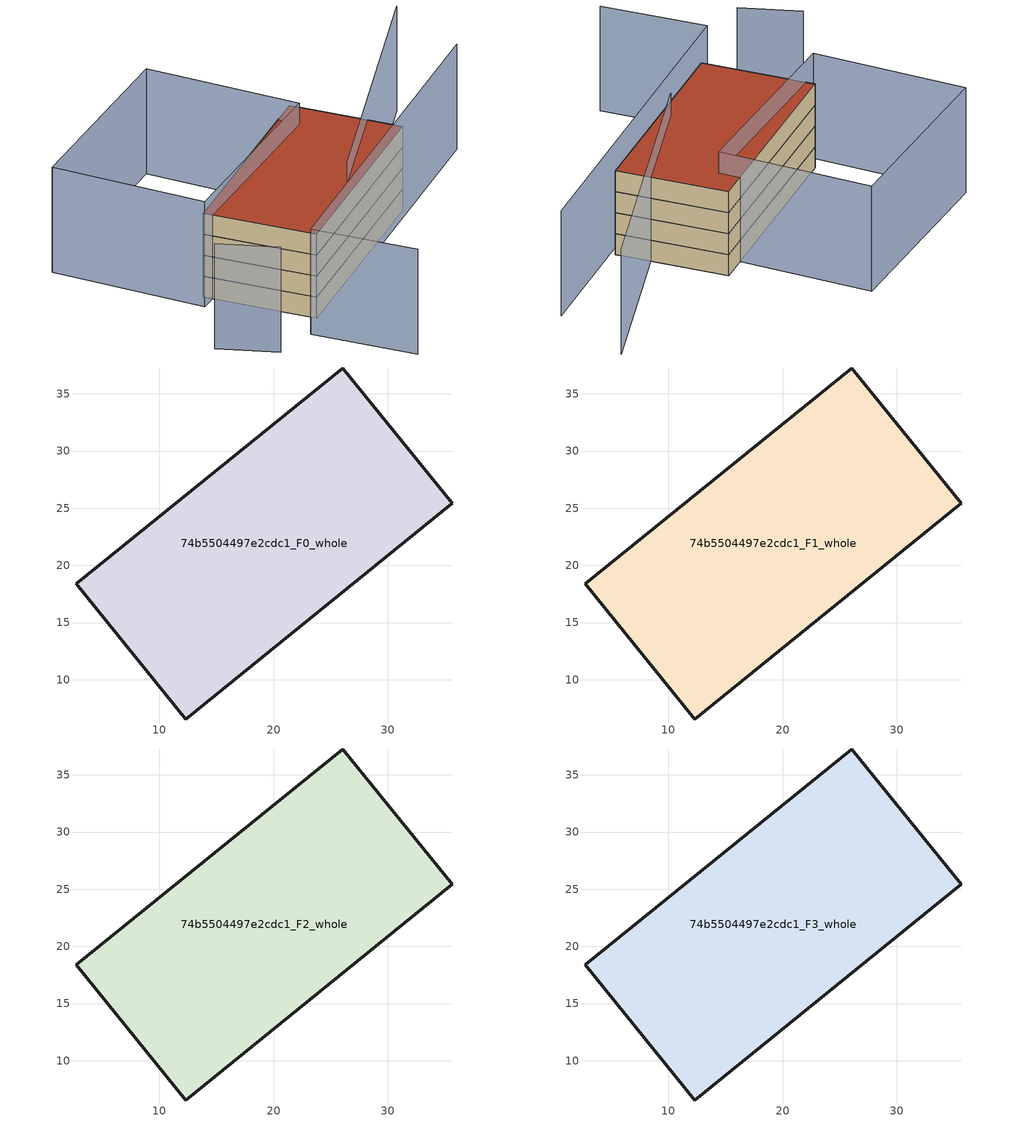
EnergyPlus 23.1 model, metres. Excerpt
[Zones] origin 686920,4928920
74b5504497e2cdc1_F0_whole
 floor ground (EU_floor_Construction): 35.61,25.44 26.03,37.26 2.74,18.39 12.33,6.57 z0
 wall outside (EU_wall_Construction): 2.74,18.39 26.03,37.26 35.61,25.44 12.33,6.57 2.74,18.39 z0:3
74b5504497e2cdc1_F1_whole
 floor to 74b5504497e2cdc1_F0_whole (EU_floor_Construction): 35.61,25.44 26.03,37.26 2.74,18.39 12.33,6.57 z3
 wall outside (EU_wall_Construction): 2.74,18.39 26.03,37.26 35.61,25.44 12.33,6.57 2.74,18.39 z3:6
74b5504497e2cdc1_F2_whole
 floor to 74b5504497e2cdc1_F1_whole (EU_floor_Construction): 35.61,25.44 26.03,37.26 2.74,18.39 12.33,6.57 z6
 wall outside (EU_wall_Construction): 2.74,18.39 26.03,37.26 35.61,25.44 12.33,6.57 2.74,18.39 z6:9
74b5504497e2cdc1_F3_whole
 floor to 74b5504497e2cdc1_F2_whole (EU_floor_Construction): 35.61,25.44 26.03,37.26 2.74,18.39 12.33,6.57 z9
 wall outside (EU_wall_Construction): 2.74,18.39 26.03,37.26 35.61,25.44 12.33,6.57 2.74,18.39 z9:12
 roof outside (EU_roof_Construction): 26.03,37.26 35.61,25.44 12.33,6.57 2.74,18.39 z12
shading: -2.61,6.05 4.07,1.2 / 18.76,-7.72 9.69,3.4 / 9.69,3.4 49.33,35.76 / 47.74,48.07 22.29,16.27 / 1.76,16.17 -10.42,33.36 / -10.42,33.36 12.43,49.57 / 12.43,49.57 24.62,32.37 / 24.62,32.37 1.76,16.17 z0:15
[Building]
EU S2 Campaign: North Axis=0; Terrain=City; Solar Distribution=FullExterior
[Site:Location]
Bologna: Latitude=44.5; Longitude=11.25; Time Zone=1; Elevation=37
[SizingPeriod:WeatherFileDays]
AnnualSizingPeriod: Begin Month=1; Begin Day of Month=1; End Month=12; End Day of Month=31; Day of Week for Start Day=Monday; Use Weather File Daylight Saving Period=No; Use Weather File Rain and Snow Indicators=No
[MATERIAL]
EU_InternalMass_Material: Roughness=MediumRough; Thickness=0.1; Conductivity=1; Density=1800; Specific Heat=900; Thermal Absorptance=0.9; Solar Absorptance=0.7; Visible Absorptance=0.7
[MATERIAL:NOMASS] Roughness=MediumRough; Thermal Absorptance=0.9; Solar Absorptance=0.7; Visible Absorptance=0.7
Name | Thermal Resistance
EU_wall_NoMass | 0.937881
EU_roof_NoMass | 0.548572
EU_floor_NoMass | 0.71348
[CONSTRUCTION]
EU_wall_Construction: EU_wall_NoMass
EU_roof_Construction: EU_roof_NoMass
EU_floor_Construction: EU_floor_NoMass
EU_InternalMass_Construction: EU_InternalMass_Material
[ZONE] Type=1; Multiplier=1; Ceiling Height=autocalculate; Volume=1368.54; Floor Area=autocalculate; Part of Total Floor Area=Yes
74b5504497e2cdc1_F0_whole; 74b5504497e2cdc1_F1_whole; 74b5504497e2cdc1_F2_whole; 74b5504497e2cdc1_F3_whole
[INTERNALMASS] Construction=EU_InternalMass_Construction; Surface Area=456.18
Name | Zone or ZoneList
74b5504497e2cdc1_F0_whole_EU_InternalMass | 74b5504497e2cdc1_F0_whole
74b5504497e2cdc1_F1_whole_EU_InternalMass | 74b5504497e2cdc1_F1_whole
74b5504497e2cdc1_F2_whole_EU_InternalMass | 74b5504497e2cdc1_F2_whole
74b5504497e2cdc1_F3_whole_EU_InternalMass | 74b5504497e2cdc1_F3_whole
[OTHEREQUIPMENT] Fuel Type=Electricity; Design Level Calculation Method=Watts/Area; Power per Zone Floor Area=1; Fraction Latent=0; Fraction Radiant=0; Fraction Lost=0; Carbon Dioxide Generation Rate=0; EndUse Subcategory=EU_Step8_InternalGains
Name | Zone or ZoneList or Space or SpaceList | Schedule
EU_Step8_InternalGain_74b5504497e2cdc1_F0_whole_f000 | 74b5504497e2cdc1_F0_whole | EU_Step8_GainSchedule_74b5504497e2cdc1_F0_whole_f000
EU_Step8_InternalGain_74b5504497e2cdc1_F1_whole_f000 | 74b5504497e2cdc1_F1_whole | EU_Step8_GainSchedule_74b5504497e2cdc1_F1_whole_f000
EU_Step8_InternalGain_74b5504497e2cdc1_F2_whole_f000 | 74b5504497e2cdc1_F2_whole | EU_Step8_GainSchedule_74b5504497e2cdc1_F2_whole_f000
EU_Step8_InternalGain_74b5504497e2cdc1_F3_whole_f000 | 74b5504497e2cdc1_F3_whole | EU_Step8_GainSchedule_74b5504497e2cdc1_F3_whole_f000
[ZONEVENTILATION:DESIGNFLOWRATE] Schedule=EU_AlwaysOn; Design Flow Rate Calculation Method=AirChanges/Hour; Air Changes per Hour=0.687892; Ventilation Type=Natural; Fan Pressure Rise=0; Fan Total Efficiency=1; Constant Term Coefficient=1; Temperature Term Coefficient=0; Velocity Term Coefficient=0; Velocity Squared Term Coefficient=0; Minimum Indoor Temperature=-100; Maximum Indoor Temperature=100; Delta Temperature=-100; Minimum Outdoor Temperature=-100; Maximum Outdoor Temperature=100; Maximum Wind Speed=40
Name | Zone or ZoneList or Space or SpaceList
EU_ConstantAir_74b5504497e2cdc1_F0_whole | 74b5504497e2cdc1_F0_whole
EU_ConstantAir_74b5504497e2cdc1_F1_whole | 74b5504497e2cdc1_F1_whole
EU_ConstantAir_74b5504497e2cdc1_F2_whole | 74b5504497e2cdc1_F2_whole
EU_ConstantAir_74b5504497e2cdc1_F3_whole | 74b5504497e2cdc1_F3_whole
[HVACTEMPLATE:THERMOSTAT] Constant Heating Setpoint=20; Constant Cooling Setpoint=50
EU_HeatOnly_74b5504497e2cdc1_F0_whole; EU_HeatOnly_74b5504497e2cdc1_F1_whole; EU_HeatOnly_74b5504497e2cdc1_F2_whole; EU_HeatOnly_74b5504497e2cdc1_F3_whole
[HVACTEMPLATE:ZONE:IDEALLOADSAIRSYSTEM] System Availability Schedule=EU_AlwaysOn; Maximum Heating Supply Air Temperature=50; Minimum Cooling Supply Air Temperature=13; Maximum Heating Supply Air Humidity Ratio=0.0156; Minimum Cooling Supply Air Humidity Ratio=0.0077; Heating Limit=NoLimit; Cooling Limit=NoLimit; Heating Availability Schedule=EU_AlwaysOn; Cooling Availability Schedule=EU_CoolingOff; Dehumidification Control Type=ConstantSensibleHeatRatio; Cooling Sensible Heat Ratio=0.7; Dehumidification Setpoint=60; Humidification Control Type=None; Humidification Setpoint=30; Outdoor Air Method=None; Outdoor Air Flow Rate per Person=0.00944; Outdoor Air Flow Rate per Zone Floor Area=0; Outdoor Air Flow Rate per Zone=0; Demand Controlled Ventilation Type=None; Outdoor Air Economizer Type=NoEconomizer; Heat Recovery Type=None; Sensible Heat Recovery Effectiveness=0.7; Latent Heat Recovery Effectiveness=0.65
Name | Template Thermostat
74b5504497e2cdc1_F0_whole | EU_HeatOnly_74b5504497e2cdc1_F0_whole
74b5504497e2cdc1_F1_whole | EU_HeatOnly_74b5504497e2cdc1_F1_whole
74b5504497e2cdc1_F2_whole | EU_HeatOnly_74b5504497e2cdc1_F2_whole
74b5504497e2cdc1_F3_whole | EU_HeatOnly_74b5504497e2cdc1_F3_whole
[SIZING:ZONE] Zone Cooling Design Supply Air Temperature Input Method=SupplyAirTemperature; Zone Cooling Design Supply Air Temperature=13; Zone Heating Design Supply Air Temperature Input Method=SupplyAirTemperature; Zone Heating Design Supply Air Temperature=50; Zone Cooling Design Supply Air Humidity Ratio=0.008; Zone Heating Design Supply Air Humidity Ratio=0.008; Cooling Design Air Flow Method=DesignDay; Cooling Design Air Flow Rate=0; Cooling Minimum Air Flow per Zone Floor Area=0.000762; Cooling Minimum Air Flow=0; Cooling Minimum Air Flow Fraction=0.2; Heating Design Air Flow Method=DesignDay; Heating Design Air Flow Rate=0; Heating Maximum Air Flow per Zone Floor Area=0.002032; Heating Maximum Air Flow=0.141576; Heating Maximum Air Flow Fraction=0.3; Account for Dedicated Outdoor Air System=No; Dedicated Outdoor Air System Control Strategy=NeutralSupplyAir; Dedicated Outdoor Air Low Setpoint Temperature for Design=autosize; Dedicated Outdoor Air High Setpoint Temperature for Design=autosize; Zone Load Sizing Method=Sensible Load Only No Latent Load; Zone Latent Cooling Design Supply Air Humidity Ratio Input Method=HumidityRatioDifference; Zone Cooling Design Supply Air Humidity Ratio Difference=0.005; Zone Latent Heating Design Supply Air Humidity Ratio Input Method=HumidityRatioDifference; Zone Humidification Design Supply Air Humidity Ratio Difference=0.005
74b5504497e2cdc1_F0_whole; 74b5504497e2cdc1_F1_whole; 74b5504497e2cdc1_F2_whole; 74b5504497e2cdc1_F3_whole
[SCHEDULE:CONSTANT]
Name | Hourly Value
EU_AlwaysOn | 1
EU_CoolingOff | 0
[SCHEDULE:FILE] Column Number=1; Rows to Skip at Top=0; Number of Hours of Data=8760; Column Separator=Comma; Interpolate to Timestep=No; Minutes per Item=60; Adjust Schedule for Daylight Savings=Yes
Name | File
EU_Step8_GainSchedule_74b5504497e2cdc1_F0_whole_f000 | ../../schedules/74b5504497e2cdc1/74b5504497e2cdc1_F0_whole_f000_gain.csv
EU_Step8_GainSchedule_74b5504497e2cdc1_F1_whole_f000 | ../../schedules/74b5504497e2cdc1/74b5504497e2cdc1_F1_whole_f000_gain.csv
EU_Step8_GainSchedule_74b5504497e2cdc1_F2_whole_f000 | ../../schedules/74b5504497e2cdc1/74b5504497e2cdc1_F2_whole_f000_gain.csv
EU_Step8_GainSchedule_74b5504497e2cdc1_F3_whole_f000 | ../../schedules/74b5504497e2cdc1/74b5504497e2cdc1_F3_whole_f000_gain.csv
